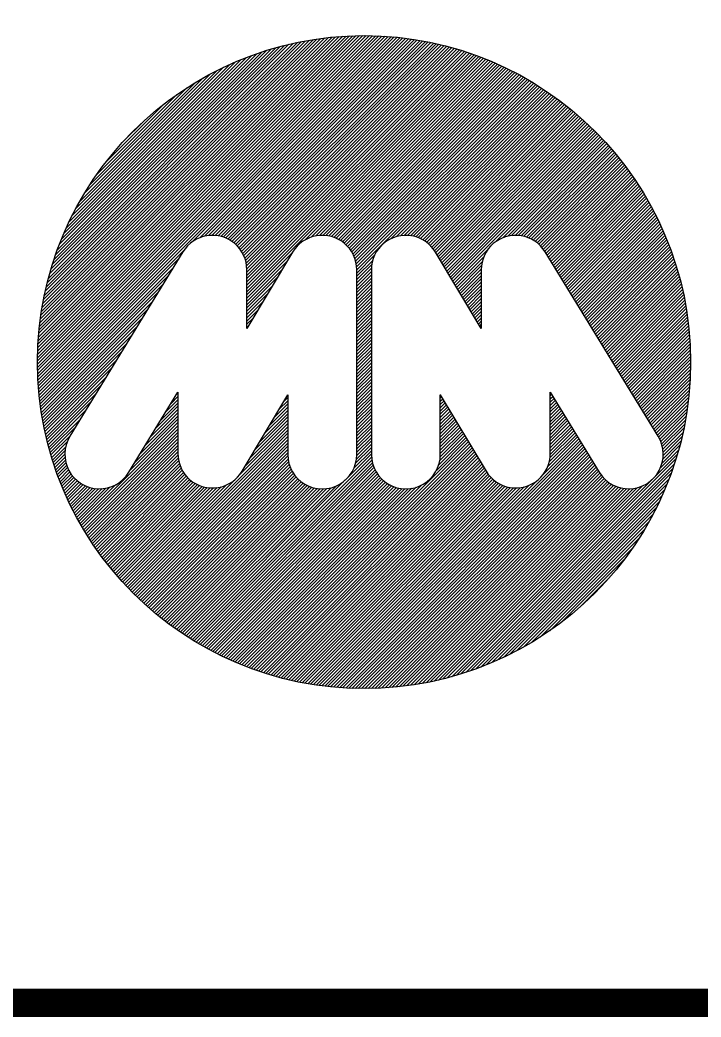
# Model space of a CAD drawing. Header units: millimetres. Extents: x 0 to 841, y 0 to 594.
# Drawn here: x 334.14 to 343.7, y 15.16 to 29.16 of the extents above; entities that cross this region are included whole.
import ezdxf

# ---------------------------------------------------------------- set-up
doc = ezdxf.new("R2010")
doc.units = ezdxf.units.MM
doc.header["$LTSCALE"] = 0.2
doc.layers.add('A1_図面枠', color=7, linetype='Continuous')
doc.layers.add('PTM', color=3, linetype='Continuous')

# ---------------------------------------------------------------- blocks, each defined once
blk = doc.blocks.new('block森村-2')
at = {"color": 0, "linetype": 'Continuous'}
for p, q in [((682.2, 896.8), (1185.5, 1400)), ((682.2, 901.7), (1180.5, 1400)), ((682.3, 906.8), (1175.5, 1400)), ((682.3, 891.8), (1190.4, 1399.9)), ((682.4, 911.9), (1170.4, 1399.9)), ((682.4, 886.9), (1195.3, 1399.8)), ((682.5, 917), (1165.2, 1399.7)), ((682.6, 882.1), (1200.1, 1399.7)), ((682.7, 922.2), (1160, 1399.5)), ((682.8, 877.3), (1204.9, 1399.5)), ((683, 872.6), (1209.7, 1399.2)), ((683, 927.4), (1154.8, 1399.2)), ((683.3, 867.9), (1214.4, 1399)), ((683.3, 932.7), (1149.5, 1398.9)), ((683.6, 863.2), (1219.1, 1398.6)), ((683.7, 938.1), (1144.1, 1398.5)), ((684, 858.6), (1223.7, 1398.3)), ((684.1, 943.6), (1138.7, 1398.1)), ((684.4, 854), (1228.3, 1397.9)), ((684.6, 949.1), (1133.2, 1397.6)), ((685.2, 954.6), (1127.6, 1397)), ((685.9, 960.3), (1122, 1396.4)), ((686.6, 966), (1116.3, 1395.6)), ((687.4, 971.8), (1110.5, 1394.8)), ((688.3, 977.7), (1104.6, 1393.9)), ((689.3, 983.6), (1098.6, 1393)), ((690.3, 989.7), (1092.6, 1391.9)), ((691.5, 995.8), (1086.4, 1390.7)), ((692.8, 1002.1), (1080.2, 1389.5)), ((920.3, 1085), (1232.8, 1397.4)), ((930.9, 1090.5), (1237.3, 1397)), ((938, 1092.7), (1241.8, 1396.4)), ((944.1, 1093.7), (1246.2, 1395.9)), ((949.4, 1094.1), (1250.6, 1395.3)), ((954.2, 1093.9), (1255, 1394.7)), ((958.7, 1093.4), (1259.3, 1394)), ((962.8, 1092.5), (1263.6, 1393.3)), ((966.7, 1091.4), (1267.9, 1392.6)), ((970.3, 1090), (1272.1, 1391.9)), ((973.7, 1088.5), (1276.3, 1391.1)), ((976.9, 1086.7), (1280.5, 1390.2)), ((694.1, 1008.4), (1073.8, 1388.1)), ((695.6, 1014.9), (1067.3, 1386.6)), ((697.2, 1021.5), (1060.7, 1385)), ((699, 1028.2), (1054, 1383.3)), ((700.8, 1035.1), (1047.2, 1381.4)), ((702.9, 1042.1), (1040.1, 1379.4)), ((705, 1049.3), (1033, 1377.2)), ((707.4, 1056.6), (1025.6, 1374.8)), ((980, 1084.8), (1284.6, 1389.4)), ((982.8, 1082.6), (1288.8, 1388.5)), ((985.5, 1080.3), (1292.8, 1387.6)), ((988.1, 1077.9), (1296.9, 1386.7)), ((990.4, 1075.2), (1300.9, 1385.7)), ((992.6, 1072.5), (1304.9, 1384.7)), ((994.7, 1069.5), (1308.9, 1383.7)), ((996.5, 1066.3), (1312.8, 1382.6)), ((998.2, 1063), (1316.7, 1381.6)), ((999.6, 1059.4), (1320.6, 1380.5)), ((1000.8, 1055.7), (1324.5, 1379.3)), ((1001.8, 1051.7), (1328.3, 1378.2)), ((1002.5, 1047.4), (1332.1, 1377)), ((1002.8, 1042.7), (1335.9, 1375.8)), ((1002.8, 1037.8), (1339.7, 1374.6)), ((710, 1064.2), (1018.1, 1372.3)), ((712.7, 1071.9), (1010.3, 1369.5)), ((715.7, 1079.9), (1002.3, 1366.5)), ((719, 1088.2), (994.1, 1363.2)), ((722.6, 1096.7), (985.5, 1359.7)), ((1002.8, 1032.8), (1343.4, 1373.3)), ((1002.8, 1027.8), (1347.1, 1372)), ((1002.8, 1022.8), (1350.8, 1370.7)), ((1002.8, 1017.8), (1354.5, 1369.4)), ((1002.8, 1012.8), (1358.1, 1368.1)), ((1002.8, 1007.8), (1361.7, 1366.7)), ((1002.8, 1002.8), (1365.3, 1365.3)), ((1092.3, 1087.2), (1368.9, 1363.9)), ((1101.3, 1091.3), (1372.4, 1362.4)), ((1108.1, 1093.1), (1375.9, 1361)), ((1113.9, 1093.9), (1379.4, 1359.5)), ((726.5, 1105.6), (976.6, 1355.8)), ((730.8, 1114.9), (967.3, 1351.4)), ((735.6, 1124.7), (957.5, 1346.7)), ((1119.1, 1094.1), (1382.9, 1358)), ((1123.8, 1093.8), (1386.4, 1356.4)), ((1128.1, 1093.2), (1389.8, 1354.9)), ((1132.2, 1092.3), (1393.2, 1353.3)), ((1136, 1091), (1396.6, 1351.7)), ((1139.5, 1089.6), (1400, 1350.1)), ((1142.9, 1088), (1403.3, 1348.5)), ((1146.1, 1086.2), (1406.7, 1346.8)), ((1149.1, 1084.2), (1410, 1345.1)), ((740.9, 1135.1), (947.2, 1341.3)), ((747, 1146.1), (936.1, 1335.2)), ((1151.9, 1082), (1413.3, 1343.4)), ((1154.5, 1079.7), (1416.5, 1341.7)), ((1157, 1077.2), (1419.8, 1340)), ((1159.3, 1074.5), (1423, 1338.2)), ((1161.4, 1071.6), (1426.2, 1336.4)), ((1163.5, 1068.7), (1429.4, 1334.6)), ((1165.2, 1065.4), (1432.6, 1332.8)), ((1166.8, 1062), (1435.7, 1331)), ((1168.2, 1058.5), (1438.9, 1329.1)), ((754, 1158.1), (924.1, 1328.2)), ((762.3, 1171.4), (910.9, 1319.9)), ((1169.3, 1054.6), (1442, 1327.2)), ((1170.2, 1050.5), (1445.1, 1325.3)), ((1170.8, 1046.1), (1448.2, 1323.4)), ((1171.1, 1041.3), (1451.2, 1321.5)), ((1223.8, 1089.1), (1454.3, 1319.5)), ((1231.9, 1092.2), (1457.3, 1317.6)), ((1238.2, 1093.6), (1460.3, 1315.6)), ((1243.8, 1094.1), (1463.2, 1313.6)), ((772.5, 1186.6), (895.6, 1309.7)), ((1248.7, 1094.1), (1466.2, 1311.5)), ((1253.3, 1093.6), (1469.2, 1309.5)), ((1257.5, 1092.9), (1472.1, 1307.4)), ((1261.5, 1091.9), (1475, 1305.3)), ((1265.2, 1090.6), (1477.9, 1303.2)), ((1268.7, 1089.1), (1480.7, 1301.1)), ((1272, 1087.4), (1483.6, 1299)), ((786.4, 1205.4), (876.8, 1295.9)), ((1275.1, 1085.5), (1486.4, 1296.8)), ((1278, 1083.4), (1489.2, 1294.7)), ((1280.8, 1081.2), (1492, 1292.5)), ((1283.4, 1078.8), (1494.8, 1290.3)), ((1285.8, 1076.2), (1497.6, 1288)), ((1288.1, 1073.5), (1500.3, 1285.8)), ((1290.1, 1070.6), (1503, 1283.5)), ((812.1, 1236.2), (846.1, 1270.1)), ((1292.1, 1067.6), (1505.8, 1281.2)), ((1293.9, 1064.4), (1508.4, 1278.9)), ((1295.8, 1061.3), (1511.1, 1276.6)), ((1297.7, 1058.2), (1513.8, 1274.3)), ((1299.5, 1055.1), (1516.4, 1271.9)), ((1301.4, 1051.9), (1519, 1269.6)), ((1303.3, 1048.8), (1521.6, 1267.2)), ((1305.1, 1045.7), (1524.2, 1264.8)), ((1307, 1042.6), (1526.8, 1262.3)), ((1308.9, 1039.5), (1529.3, 1259.9)), ((1310.7, 1036.3), (1531.9, 1257.4)), ((1312.6, 1033.2), (1534.4, 1255)), ((1314.5, 1030.1), (1536.9, 1252.5)), ((1316.3, 1027), (1539.3, 1250)), ((1318.2, 1023.8), (1541.8, 1247.4)), ((1383.1, 1083.8), (1544.2, 1244.9)), ((1394.6, 1090.3), (1546.7, 1242.3)), ((1401.9, 1092.5), (1549.1, 1239.7)), ((1408, 1093.7), (1551.5, 1237.1)), ((1413.4, 1094.1), (1553.8, 1234.5)), ((1418.2, 1093.9), (1556.2, 1231.9)), ((1422.7, 1093.5), (1558.5, 1229.2)), ((1426.9, 1092.6), (1560.9, 1226.6)), ((1430.7, 1091.5), (1563.2, 1223.9)), ((1434.4, 1090.2), (1565.4, 1221.2)), ((1437.8, 1088.6), (1567.7, 1218.5)), ((1441.1, 1086.8), (1570, 1215.7)), ((1444.2, 1084.9), (1572.2, 1213)), ((1447, 1082.8), (1574.4, 1210.2)), ((1449.7, 1080.5), (1576.6, 1207.4)), ((1452.3, 1078.1), (1578.8, 1204.6)), ((1454.6, 1075.5), (1580.9, 1201.7)), ((1456.9, 1072.7), (1583.1, 1198.9)), ((1458.9, 1069.7), (1585.2, 1196)), ((1460.8, 1066.7), (1587.3, 1193.1)), ((1462.7, 1063.6), (1589.4, 1190.2)), ((1464.6, 1060.5), (1591.4, 1187.3)), ((1466.5, 1057.4), (1593.5, 1184.4)), ((1468.4, 1054.3), (1595.5, 1181.4)), ((1470.3, 1051.2), (1597.5, 1178.4)), ((1472.2, 1048.1), (1599.5, 1175.4)), ((1474.1, 1045), (1601.5, 1172.4)), ((1476, 1041.9), (1603.5, 1169.4)), ((1477.9, 1038.8), (1605.4, 1166.3)), ((1479.8, 1035.7), (1607.3, 1163.3)), ((1481.7, 1032.7), (1609.2, 1160.2)), ((1483.6, 1029.6), (1611.1, 1157.1)), ((1485.5, 1026.5), (1612.9, 1153.9)), ((1487.4, 1023.4), (1614.8, 1150.8)), ((1489.3, 1020.3), (1616.6, 1147.6)), ((1491.2, 1017.2), (1618.4, 1144.4)), ((1493, 1014.1), (1620.2, 1141.2)), ((1494.9, 1011), (1622, 1138)), ((1496.8, 1007.9), (1623.7, 1134.8)), ((1498.7, 1004.8), (1625.4, 1131.5)), ((1500.6, 1001.7), (1627.1, 1128.2)), ((1502.5, 998.6), (1628.8, 1124.9)), ((1504.4, 995.5), (1630.5, 1121.6)), ((1506.3, 992.4), (1632.1, 1118.2)), ((1508.2, 989.3), (1633.7, 1114.9)), ((1510.1, 986.2), (1635.3, 1111.5)), ((1512, 983.1), (1636.9, 1108)), ((1513.9, 980), (1638.5, 1104.6)), ((1515.8, 977), (1640, 1101.2)), ((920.8, 1085.3), (916.3, 1081.9)), ((925.7, 1088.2), (920.8, 1085.3)), ((930.8, 1090.5), (925.7, 1088.2)), ((936.1, 1092.3), (930.8, 1090.5)), ((941.6, 1093.4), (936.1, 1092.3)), ((947.2, 1094.1), (941.6, 1093.4)), ((952.9, 1094.1), (947.2, 1094.1)), ((958.7, 1093.4), (952.9, 1094.1)), ((964.4, 1092.1), (958.7, 1093.4)), ((969.9, 1090.3), (964.4, 1092.1)), ((975.1, 1087.8), (969.9, 1090.3)), ((980, 1084.8), (975.1, 1087.8)), ((984.5, 1081.4), (980, 1084.8)), ((1088.7, 1085.1), (1084.1, 1081.7)), ((1093.5, 1088), (1088.7, 1085.1)), ((1098.6, 1090.4), (1093.5, 1088)), ((1103.9, 1092.2), (1098.6, 1090.4)), ((1109.5, 1093.4), (1103.9, 1092.2)), ((1115.1, 1094.1), (1109.5, 1093.4)), ((1120.8, 1094.1), (1115.1, 1094.1)), ((1126.6, 1093.5), (1120.8, 1094.1)), ((1132.3, 1092.3), (1126.6, 1093.5)), ((1137.9, 1090.4), (1132.3, 1092.3)), ((1143.1, 1087.9), (1137.9, 1090.4)), ((1148, 1085), (1143.1, 1087.9)), ((1152.5, 1081.5), (1148, 1085)), ((1216.4, 1085), (1211.9, 1081.5)), ((1221.3, 1087.9), (1216.4, 1085)), ((1226.6, 1090.4), (1221.3, 1087.9)), ((1232.2, 1092.3), (1226.6, 1090.4)), ((1237.9, 1093.5), (1232.2, 1092.3)), ((1243.7, 1094.1), (1237.9, 1093.5)), ((1249.4, 1094.1), (1243.7, 1094.1)), ((1255, 1093.4), (1249.4, 1094.1)), ((1260.5, 1092.2), (1255, 1093.4)), ((1265.9, 1090.4), (1260.5, 1092.2)), ((1271, 1088), (1265.9, 1090.4)), ((1275.8, 1085.1), (1271, 1088)), ((1280.3, 1081.7), (1275.8, 1085.1)), ((1384.5, 1084.8), (1380, 1081.4)), ((1389.4, 1087.8), (1384.5, 1084.8)), ((1394.6, 1090.3), (1389.4, 1087.8)), ((1400.1, 1092.1), (1394.6, 1090.3)), ((1405.8, 1093.4), (1400.1, 1092.1)), ((1411.5, 1094.1), (1405.8, 1093.4)), ((1417.2, 1094.1), (1411.5, 1094.1)), ((1422.9, 1093.4), (1417.2, 1094.1)), ((1428.4, 1092.3), (1422.9, 1093.4)), ((1433.7, 1090.5), (1428.4, 1092.3)), ((1438.8, 1088.2), (1433.7, 1090.5)), ((1443.7, 1085.3), (1438.8, 1088.2)), ((1448.2, 1081.9), (1443.7, 1085.3)), ((1517.7, 973.9), (1641.5, 1097.7)), ((1519.6, 970.8), (1643, 1094.2)), ((1521.5, 967.7), (1644.5, 1090.7)), ((1523.4, 964.6), (1645.9, 1087.1)), ((684.8, 849.4), (906.6, 1071.2)), ((905, 1068.9), (732, 786.5)), ((908.3, 1073.7), (905, 1068.9)), ((912.1, 1078.1), (908.3, 1073.7)), ((916.3, 1081.9), (912.1, 1078.1)), ((988.5, 1077.5), (984.5, 1081.4)), ((992.1, 1073.2), (988.5, 1077.5)), ((995.3, 1068.5), (992.1, 1073.2)), ((1076.2, 1073.3), (1072.9, 1068.5)), ((1080, 1077.7), (1076.2, 1073.3)), ((1084.1, 1081.7), (1080, 1077.7)), ((1156.6, 1077.6), (1152.5, 1081.5)), ((1160.3, 1073.3), (1156.6, 1077.6)), ((1163.5, 1068.7), (1160.3, 1073.3)), ((1204.2, 1073.3), (1201, 1068.7)), ((1207.8, 1077.6), (1204.2, 1073.3)), ((1211.9, 1081.5), (1207.8, 1077.6)), ((1284.5, 1077.7), (1280.3, 1081.7)), ((1288.2, 1073.3), (1284.5, 1077.7)), ((1291.5, 1068.5), (1288.2, 1073.3)), ((1320.1, 1020.7), (1371.9, 1072.5)), ((1372.3, 1073.2), (1369.2, 1068.5)), ((1375.9, 1077.5), (1372.3, 1073.2)), ((1380, 1081.4), (1375.9, 1077.5)), ((1452.4, 1078.1), (1448.2, 1081.9)), ((1456.1, 1073.7), (1452.4, 1078.1)), ((1459.5, 1068.9), (1456.1, 1073.7)), ((1632.4, 786.5), (1459.5, 1068.9)), ((1525.3, 961.5), (1647.3, 1083.6)), ((1527.2, 958.4), (1648.7, 1080)), ((1529, 955.3), (1650.1, 1076.4)), ((1530.9, 952.2), (1651.5, 1072.7)), ((1532.8, 949.1), (1652.8, 1069.1)), ((685.3, 844.9), (898.2, 1057.9)), ((997.9, 1063.6), (995.3, 1068.5)), ((1000, 1058.3), (997.9, 1063.6)), ((1001.6, 1052.8), (1000, 1058.3)), ((1072.9, 1068.5), (1002.8, 951.3)), ((1002.8, 997.8), (1072.1, 1067.1)), ((1002.8, 992.9), (1064.7, 1054.7)), ((1166.1, 1063.7), (1163.5, 1068.7)), ((1168.2, 1058.4), (1166.1, 1063.7)), ((1169.8, 1052.9), (1168.2, 1058.4)), ((1171.1, 1036.4), (1198.3, 1063.6)), ((1171.1, 1031.4), (1195.5, 1055.8)), ((1196.2, 1058.4), (1194.7, 1052.9)), ((1198.4, 1063.7), (1196.2, 1058.4)), ((1201, 1068.7), (1198.4, 1063.7)), ((1361.6, 951.3), (1291.5, 1068.5)), ((1322, 1017.6), (1365.6, 1061.3)), ((1323.8, 1014.5), (1363.2, 1053.8)), ((1364.4, 1058.3), (1362.9, 1052.8)), ((1366.5, 1063.6), (1364.4, 1058.3)), ((1369.2, 1068.5), (1366.5, 1063.6)), ((1534.7, 946), (1654.1, 1065.4)), ((1536.6, 942.9), (1655.4, 1061.7)), ((1538.5, 939.8), (1656.6, 1057.9)), ((1540.4, 936.7), (1657.9, 1054.2)), ((685.8, 840.4), (890.3, 1045)), ((1002.5, 1047.2), (1001.6, 1052.8)), ((1002.8, 1041.3), (1002.5, 1047.2)), ((1002.8, 987.9), (1057.3, 1042.3)), ((1002.8, 951.3), (1002.8, 1041.3)), ((1170.7, 1047.2), (1169.8, 1052.9)), ((1171.1, 1041.4), (1170.7, 1047.2)), ((1171.1, 1026.4), (1194.1, 1049.4)), ((1171.1, 1021.4), (1193.5, 1043.9)), ((1171.1, 758.6), (1171.1, 1041.4)), ((1171.1, 1016.4), (1193.4, 1038.7)), ((1193.7, 1047.2), (1193.4, 1041.4)), ((1193.4, 1041.4), (1193.4, 758.6)), ((1194.7, 1052.9), (1193.7, 1047.2)), ((1325.7, 1011.4), (1362, 1047.7)), ((1327.6, 1008.2), (1361.7, 1042.4)), ((1361.9, 1047.2), (1361.6, 1041.3)), ((1361.6, 1041.3), (1361.6, 951.3)), ((1362.9, 1052.8), (1361.9, 1047.2)), ((1542.3, 933.6), (1659.1, 1050.4)), ((1544.2, 930.5), (1660.3, 1046.6)), ((1546.1, 927.4), (1661.4, 1042.8)), ((1548, 924.4), (1662.6, 1038.9)), ((686.3, 836), (882.5, 1032.1)), ((1002.8, 982.9), (1049.9, 1029.9)), ((1171.1, 1011.4), (1193.4, 1033.7)), ((1171.1, 1006.4), (1193.4, 1028.7)), ((1171.1, 1001.4), (1193.4, 1023.8)), ((1329.4, 1005.1), (1361.6, 1037.3)), ((1331.3, 1002), (1361.6, 1032.3)), ((1333.2, 998.9), (1361.6, 1027.3)), ((1549.9, 921.3), (1663.7, 1035)), ((1551.8, 918.2), (1664.7, 1031.1)), ((1553.7, 915.1), (1665.8, 1027.2)), ((1555.6, 912), (1666.8, 1023.2)), ((686.9, 831.6), (874.6, 1019.2)), ((1002.8, 977.9), (1042.4, 1017.5)), ((1171.1, 996.4), (1193.4, 1018.8)), ((1171.1, 991.5), (1193.4, 1013.8)), ((1171.1, 986.5), (1193.4, 1008.8)), ((1335, 995.8), (1361.6, 1022.3)), ((1336.9, 992.6), (1361.6, 1017.4)), ((1338.8, 989.5), (1361.6, 1012.4)), ((1557.5, 908.9), (1667.8, 1019.2)), ((1559.4, 905.8), (1668.8, 1015.2)), ((1561.3, 902.7), (1669.7, 1011.2)), ((687.6, 827.2), (866.7, 1006.4)), ((688.2, 822.9), (858.8, 993.5)), ((1002.8, 972.9), (1035, 1005.1)), ((1002.8, 967.9), (1027.6, 992.7)), ((1171.1, 981.5), (1193.4, 1003.8)), ((1171.1, 976.5), (1193.4, 998.8)), ((1171.1, 971.5), (1193.4, 993.8)), ((1340.6, 986.4), (1361.6, 1007.4)), ((1342.5, 983.3), (1361.6, 1002.4)), ((1344.4, 980.1), (1361.6, 997.4)), ((1563.2, 899.6), (1670.6, 1007.1)), ((1565.1, 896.5), (1671.5, 1003)), ((1566.9, 893.4), (1672.4, 998.8)), ((1568.8, 890.3), (1673.2, 994.7)), ((688.9, 818.6), (850.9, 980.6)), ((1002.8, 962.9), (1020.2, 980.3)), ((1171.1, 966.5), (1193.4, 988.8)), ((1171.1, 961.5), (1193.4, 983.8)), ((1171.1, 956.5), (1193.4, 978.9)), ((1346.2, 977), (1361.6, 992.4)), ((1348.1, 973.9), (1361.6, 987.4)), ((1350, 970.8), (1361.6, 982.4)), ((1351.8, 967.7), (1361.6, 977.4)), ((1570.7, 887.2), (1674, 990.5)), ((1572.6, 884.1), (1674.7, 986.2)), ((1574.5, 881), (1675.5, 982)), ((1576.4, 877.9), (1676.2, 977.7)), ((689.6, 814.3), (843, 967.8)), ((1002.8, 957.9), (1012.8, 967.8)), ((1171.1, 951.5), (1193.4, 973.9)), ((1171.1, 946.6), (1193.4, 968.9)), ((1171.1, 941.6), (1193.4, 963.9)), ((1353.7, 964.5), (1361.6, 972.5)), ((1355.6, 961.4), (1361.6, 967.5)), ((1357.4, 958.3), (1361.6, 962.5)), ((1578.3, 874.8), (1676.8, 973.4)), ((1580.2, 871.8), (1677.5, 969)), ((1582.1, 868.7), (1678, 964.6)), ((690.4, 810.1), (835.2, 954.9)), ((1002.8, 952.9), (1005.3, 955.4)), ((1171.1, 936.6), (1193.4, 958.9)), ((1171.1, 931.6), (1193.4, 953.9)), ((1171.1, 926.6), (1193.4, 948.9)), ((1359.3, 955.2), (1361.6, 957.5)), ((1361.2, 952), (1361.6, 952.5)), ((1584, 865.6), (1678.6, 960.2)), ((1585.9, 862.5), (1679.1, 955.7)), ((1587.8, 859.4), (1679.6, 951.2)), ((1589.7, 856.3), (1680.1, 946.7)), ((691.2, 805.9), (827.3, 942)), ((1171.1, 921.6), (1193.4, 943.9)), ((1171.1, 916.6), (1193.4, 938.9)), ((1171.1, 911.6), (1193.4, 934)), ((1591.6, 853.2), (1680.5, 942.1)), ((1593.5, 850.1), (1680.8, 937.5)), ((1595.4, 847), (1681.2, 932.8)), ((692, 801.7), (819.4, 929.1)), ((692.8, 797.6), (811.5, 916.3)), ((1171.1, 906.6), (1193.4, 929)), ((1171.1, 901.7), (1193.4, 924)), ((1171.1, 896.7), (1193.4, 919)), ((1597.3, 843.9), (1681.4, 928.1)), ((1599.2, 840.8), (1681.7, 923.3)), ((1601.1, 837.7), (1681.9, 918.6)), ((693.7, 793.5), (803.6, 903.4)), ((1171.1, 891.7), (1193.4, 914)), ((1171.1, 886.7), (1193.4, 909)), ((1171.1, 881.7), (1193.4, 904)), ((1602.9, 834.6), (1682, 913.7)), ((1604.8, 831.5), (1682.2, 908.8)), ((1606.7, 828.4), (1682.2, 903.9)), ((694.6, 789.4), (795.7, 890.5)), ((1171.1, 876.7), (1193.4, 899)), ((1171.1, 871.7), (1193.4, 894)), ((1171.1, 866.7), (1193.4, 889.1)), ((1608.6, 825.3), (1682.2, 898.9)), ((1610.5, 822.2), (1682.2, 893.9)), ((1612.4, 819.2), (1682.1, 888.8)), ((695.6, 785.3), (787.9, 877.7)), ((1171.1, 861.7), (1193.4, 884.1)), ((1171.1, 856.8), (1193.4, 879.1)), ((1171.1, 851.8), (1193.4, 874.1)), ((1614.3, 816.1), (1682, 883.7)), ((1616.2, 813), (1681.8, 878.5)), ((1618.1, 809.9), (1681.5, 873.3)), ((696.5, 781.3), (780, 864.8)), ((1171.1, 846.8), (1193.4, 869.1)), ((1171.1, 841.8), (1193.4, 864.1)), ((1171.1, 836.8), (1193.4, 859.1)), ((1620, 806.8), (1681.2, 868)), ((1621.9, 803.7), (1680.8, 862.6)), ((1623.8, 800.6), (1680.4, 857.2)), ((697.5, 777.3), (772.1, 851.9)), ((822.1, 731.3), (897.2, 853.9)), ((878.9, 824), (897.2, 842.3)), ((886.7, 836.8), (897.2, 847.3)), ((894.6, 849.7), (897.2, 852.3)), ((897.2, 853.9), (897.2, 760)), ((995.4, 732.9), (1065.4, 850.1)), ((1051.8, 827.2), (1065.4, 840.9)), ((1059.2, 839.7), (1065.4, 845.9)), ((1065.4, 850.1), (1065.4, 758.6)), ((1171.1, 831.8), (1193.4, 854.1)), ((1171.1, 826.8), (1193.4, 849.1)), ((1171.1, 821.8), (1193.4, 844.2)), ((1299, 758.6), (1299, 850.1)), ((1299, 850.1), (1369.1, 732.9)), ((1299, 850), (1299.1, 850)), ((1299, 845), (1300.9, 846.9)), ((1299, 840), (1302.8, 843.8)), ((1299, 835), (1304.7, 840.7)), ((1467.3, 760), (1467.3, 853.9)), ((1467.3, 853.9), (1542.4, 731.3)), ((1467.3, 853.6), (1467.4, 853.7)), ((1467.3, 848.6), (1469.3, 850.6)), ((1467.3, 843.6), (1471.2, 847.5)), ((1467.3, 838.6), (1473.1, 844.4)), ((1467.3, 833.6), (1475, 841.3)), ((1625.7, 797.5), (1679.9, 851.7)), ((1627.6, 794.4), (1679.3, 846.1)), ((1629.5, 791.3), (1678.7, 840.5)), ((698.5, 773.4), (764.2, 839)), ((699.6, 769.4), (756.3, 826.2)), ((855.2, 785.4), (897.2, 827.4)), ((863.1, 798.2), (897.2, 832.3)), ((871, 811.1), (897.2, 837.3)), ((1029.5, 790), (1065.4, 826)), ((1036.9, 802.4), (1065.4, 830.9)), ((1044.3, 814.8), (1065.4, 835.9)), ((1171.1, 816.8), (1193.4, 839.2)), ((1171.1, 811.9), (1193.4, 834.2)), ((1171.1, 806.9), (1193.4, 829.2)), ((1299, 830.1), (1306.5, 837.6)), ((1299, 825.1), (1308.4, 834.4)), ((1299, 820.1), (1310.3, 831.3)), ((1299, 815.1), (1312.1, 828.2)), ((1299, 810.1), (1314, 825.1)), ((1467.3, 828.6), (1476.9, 838.2)), ((1467.3, 823.7), (1478.8, 835.2)), ((1467.3, 818.7), (1480.6, 832.1)), ((1467.3, 813.7), (1482.5, 829)), ((1467.3, 808.7), (1484.4, 825.9)), ((1631.4, 788.2), (1678, 834.8)), ((1633.2, 785), (1677.2, 829)), ((700.7, 765.5), (748.5, 813.3)), ((831.6, 746.7), (897.2, 812.4)), ((839.5, 759.6), (897.2, 817.4)), ((847.3, 772.5), (897.2, 822.4)), ((1007.2, 752.8), (1065.4, 811)), ((1014.7, 765.2), (1065.4, 816)), ((1022.1, 777.6), (1065.4, 821)), ((1171.1, 801.9), (1193.4, 824.2)), ((1171.1, 796.9), (1193.4, 819.2)), ((1171.1, 791.9), (1193.4, 814.2)), ((1171.1, 786.9), (1193.4, 809.2)), ((1299, 805.1), (1315.9, 821.9)), ((1299, 800.1), (1317.7, 818.8)), ((1299, 795.1), (1319.6, 815.7)), ((1299, 790.1), (1321.5, 812.6)), ((1299, 785.2), (1323.3, 809.5)), ((1467.3, 803.7), (1486.3, 822.8)), ((1467.3, 798.7), (1488.2, 819.7)), ((1467.3, 793.7), (1490.1, 816.6)), ((1467.3, 788.7), (1492, 813.5)), ((1467.3, 783.7), (1493.9, 810.4)), ((1634.9, 781.8), (1676.3, 823.2)), ((1636.4, 778.3), (1675.3, 817.2)), ((1637.8, 774.6), (1674.3, 811.2)), ((701.8, 761.6), (740.6, 800.4)), ((747.6, 652.8), (897.2, 802.4)), ((749.4, 649.6), (897.2, 797.4)), ((822.3, 552.9), (1065.4, 796)), ((823.7, 733.9), (897.2, 807.4)), ((989.6, 725.2), (1065.4, 801)), ((999.8, 740.4), (1065.4, 806)), ((1171.1, 781.9), (1193.4, 804.2)), ((1171.1, 776.9), (1193.4, 799.2)), ((1171.1, 771.9), (1193.4, 794.3)), ((1299, 780.2), (1325.2, 806.3)), ((1299, 775.2), (1327.1, 803.2)), ((1299, 770.2), (1328.9, 800.1)), ((1299, 765.2), (1330.8, 797)), ((1467.2, 758.7), (1503.4, 794.9)), ((1467.3, 778.8), (1495.8, 807.3)), ((1467.3, 773.8), (1497.7, 804.2)), ((1467.3, 768.8), (1499.6, 801.1)), ((1467.3, 763.8), (1501.5, 798)), ((1638.8, 770.7), (1673.1, 805)), ((1639.7, 766.6), (1671.9, 798.8)), ((702.9, 757.8), (732.7, 787.6)), ((728.7, 780.1), (726.3, 773.5)), ((732, 786.5), (728.7, 780.1)), ((751.3, 646.5), (897.2, 792.4)), ((753.1, 643.4), (897.2, 787.4)), ((755, 640.2), (897.2, 782.4)), ((824.8, 550.4), (1065.4, 791)), ((827.3, 547.9), (1065.4, 786)), ((829.8, 545.4), (1065.4, 781.1)), ((1135.6, 402.2), (1512.9, 779.5)), ((1171, 756.9), (1193.4, 779.3)), ((1171.1, 767), (1193.4, 789.3)), ((1171.1, 762), (1193.4, 784.3)), ((1292.9, 734.1), (1340.1, 781.4)), ((1296.5, 742.7), (1338.3, 784.5)), ((1298.1, 749.3), (1336.4, 787.6)), ((1298.8, 755), (1334.5, 790.7)), ((1299, 760.2), (1332.7, 793.8)), ((1456.5, 728.1), (1511, 782.6)), ((1463.1, 739.7), (1509.1, 785.6)), ((1465.6, 747.2), (1507.2, 788.7)), ((1466.8, 753.4), (1505.3, 791.8)), ((1635.8, 780.1), (1632.4, 786.5)), ((1638.2, 773.5), (1635.8, 780.1)), ((1639.6, 751.6), (1667.5, 779.4)), ((1640, 762), (1670.5, 792.4)), ((1640.1, 757), (1669.1, 786)), ((704.1, 753.9), (727.8, 777.7)), ((705.2, 750.1), (725.7, 770.5)), ((706.4, 746.3), (724.6, 764.5)), ((724.8, 766.8), (724.3, 760)), ((726.3, 773.5), (724.8, 766.8)), ((756.9, 637.2), (897.2, 777.5)), ((758.8, 634.1), (897.2, 772.5)), ((760.8, 631), (897.2, 767.5)), ((832.3, 542.9), (1065.4, 776.1)), ((834.8, 540.4), (1065.4, 771.1)), ((837.3, 538), (1065.4, 766.1)), ((998.7, 434.9), (1342, 778.2)), ((1002.3, 433.5), (1343.9, 775.1)), ((1005.9, 432.1), (1345.7, 772)), ((1009.5, 430.8), (1347.6, 768.9)), ((1013.2, 429.4), (1349.5, 765.7)), ((1140.2, 401.8), (1514.8, 776.4)), ((1144.8, 401.4), (1516.7, 773.3)), ((1149.4, 401.1), (1518.5, 770.2)), ((1154.1, 400.8), (1520.4, 767.1)), ((1158.9, 400.5), (1522.3, 764)), ((1166.7, 737.6), (1193.4, 764.3)), ((1169.3, 745.2), (1193.4, 769.3)), ((1170.6, 751.5), (1193.4, 774.3)), ((1635.6, 737.6), (1663.9, 765.9)), ((1639.6, 766.8), (1638.2, 773.5)), ((1638.4, 745.3), (1665.8, 772.7)), ((1640.2, 760), (1639.6, 766.8)), ((707.7, 742.6), (724.3, 759.2)), ((708.9, 738.8), (724.5, 754.4)), ((710.2, 735.1), (725.1, 750)), ((724.3, 760), (724.6, 753.2)), ((724.6, 753.2), (725.7, 746.5)), ((762.7, 628), (897.2, 762.5)), ((764.7, 625), (897.3, 757.6)), ((766.7, 622), (897.7, 753)), ((768.7, 619), (898.4, 748.8)), ((839.9, 535.6), (1065.4, 761.1)), ((842.5, 533.2), (1065.6, 756.3)), ((845.1, 530.8), (1065.9, 751.6)), ((897.2, 760), (897.5, 754.2)), ((897.5, 754.2), (898.5, 748.5)), ((898.5, 748.5), (900, 743)), ((915.9, 476.8), (1193.7, 754.6)), ((919, 474.9), (1194.2, 750.1)), ((1016.9, 428.1), (1351.3, 762.6)), ((1020.6, 426.9), (1353.2, 759.5)), ((1024.3, 425.6), (1355.1, 756.4)), ((1028.1, 424.4), (1356.9, 753.3)), ((1031.8, 423.2), (1358.8, 750.1)), ((1065.4, 758.6), (1065.9, 751.5)), ((1065.9, 751.5), (1067.3, 744.6)), ((1157.4, 723.4), (1193.4, 759.3)), ((1163.7, 400.3), (1524.2, 760.9)), ((1168.5, 400.2), (1526.1, 757.8)), ((1169.2, 744.6), (1170.6, 751.5)), ((1170.6, 751.5), (1171.1, 758.6)), ((1173.4, 400.1), (1528, 754.7)), ((1178.3, 400), (1529.9, 751.6)), ((1183.3, 400), (1531.8, 748.5)), ((1193.4, 758.6), (1193.9, 751.5)), ((1193.9, 751.5), (1195.3, 744.6)), ((1297.1, 744.6), (1298.6, 751.5)), ((1298.6, 751.5), (1299, 758.6)), ((1330.5, 422.5), (1659.7, 751.7)), ((1464.4, 743), (1466, 748.5)), ((1466, 748.5), (1466.9, 754.2)), ((1466.9, 754.2), (1467.3, 760)), ((1626.7, 723.7), (1661.9, 758.9)), ((1638.8, 746.5), (1639.9, 753.2)), ((1639.9, 753.2), (1640.2, 760)), ((711.5, 731.4), (725.9, 745.9)), ((712.8, 727.8), (727.1, 742.1)), ((714.2, 724.1), (728.5, 738.4)), ((715.6, 720.5), (730, 735)), ((725.7, 746.5), (727.7, 740.1)), ((727.7, 740.1), (730.5, 733.9)), ((730.5, 733.9), (734.1, 728.1)), ((770.7, 616), (899.5, 744.8)), ((772.7, 613.1), (900.8, 741.1)), ((774.8, 610.2), (902.2, 737.6)), ((776.9, 607.3), (904, 734.3)), ((847.7, 528.4), (1066.8, 747.4)), ((850.3, 526), (1067.7, 743.4)), ((853, 523.7), (1069, 739.7)), ((855.7, 521.4), (1070.5, 736.2)), ((858.4, 519.1), (1072.2, 732.9)), ((900, 743), (902.2, 737.7)), ((902.2, 737.7), (904.8, 732.7)), ((922.1, 473), (1195, 746)), ((925.2, 471.1), (1196.1, 742.1)), ((928.3, 469.3), (1197.4, 738.4)), ((931.4, 467.4), (1199.1, 735.1)), ((992.1, 728.1), (995.4, 732.9)), ((1035.6, 422), (1360.7, 747)), ((1039.5, 420.8), (1362.5, 743.9)), ((1043.3, 419.7), (1364.4, 740.8)), ((1047.2, 418.6), (1366.3, 737.7)), ((1051.1, 417.5), (1368.1, 734.5)), ((1067.3, 744.6), (1069.6, 738.1)), ((1069.6, 738.1), (1072.7, 732)), ((1163.9, 732), (1166.9, 738.1)), ((1166.9, 738.1), (1169.2, 744.6)), ((1188.3, 400), (1533.7, 745.4)), ((1193.4, 400.1), (1535.6, 742.3)), ((1195.3, 744.6), (1197.5, 738.1)), ((1197.5, 738.1), (1200.6, 732)), ((1198.5, 400.3), (1537.5, 739.2)), ((1203.7, 400.5), (1539.4, 736.1)), ((1209, 400.7), (1541.3, 733.1)), ((1291.8, 732), (1294.9, 738.1)), ((1294.9, 738.1), (1297.1, 744.6)), ((1337.8, 424.8), (1657.4, 744.4)), ((1345.3, 427.4), (1654.9, 736.9)), ((1369.1, 732.9), (1372.4, 728.1)), ((1459.6, 732.7), (1462.3, 737.7)), ((1462.3, 737.7), (1464.4, 743)), ((1630.3, 728.1), (1634, 733.9)), ((1634, 733.9), (1636.8, 740.1)), ((1636.8, 740.1), (1638.8, 746.5)), ((717, 716.9), (731.8, 731.8)), ((718.4, 713.4), (733.7, 728.7)), ((719.8, 709.8), (735.9, 725.9)), ((721.3, 706.3), (738.2, 723.2)), ((722.8, 702.8), (740.7, 720.7)), ((724.3, 699.3), (743.3, 718.3)), ((734.1, 728.1), (738.5, 722.8)), ((738.5, 722.8), (743.6, 718)), ((743.6, 718), (749.5, 713.8)), ((779, 604.4), (905.8, 731.2)), ((781.1, 601.5), (907.9, 728.2)), ((783.3, 598.6), (910.1, 725.5)), ((785.4, 595.8), (912.5, 722.9)), ((787.6, 593), (915.1, 720.5)), ((789.8, 590.2), (917.8, 718.3)), ((807.8, 715.9), (813.2, 720.3)), ((813.2, 720.3), (818, 725.4)), ((818, 725.4), (822.1, 731.3)), ((819.9, 555.5), (984.2, 719.7)), ((861.1, 516.8), (1074.1, 729.8)), ((863.8, 514.5), (1076.1, 726.9)), ((866.5, 512.3), (1078.4, 724.2)), ((869.3, 510.1), (1080.7, 721.5)), ((872.1, 507.8), (1083.4, 719.1)), ((904.8, 732.7), (908, 728)), ((908, 728), (911.6, 723.7)), ((911.6, 723.7), (915.7, 719.9)), ((912.8, 478.8), (1153.5, 719.5)), ((915.7, 719.9), (920.2, 716.4)), ((934.6, 465.6), (1200.8, 731.8)), ((937.8, 463.8), (1202.8, 728.8)), ((941, 462), (1204.8, 725.9)), ((944.2, 460.3), (1207.2, 723.2)), ((947.5, 458.5), (1209.6, 720.7)), ((950.7, 456.8), (1212.2, 718.3)), ((979.6, 716.3), (984.2, 719.7)), ((984.2, 719.7), (988.3, 723.6)), ((988.3, 723.6), (992.1, 728.1)), ((1055.1, 416.4), (1370.1, 731.5)), ((1059, 415.4), (1372.1, 728.5)), ((1063, 414.4), (1374.3, 725.8)), ((1067, 413.5), (1376.7, 723.1)), ((1071.1, 412.5), (1379.3, 720.7)), ((1072.7, 732), (1076.4, 726.4)), ((1075.2, 411.6), (1382, 718.4)), ((1076.4, 726.4), (1080.9, 721.3)), ((1080.9, 721.3), (1086, 716.8)), ((1131, 402.6), (1446.8, 718.4)), ((1150.5, 716.8), (1155.6, 721.3)), ((1155.6, 721.3), (1160.1, 726.4)), ((1160.1, 726.4), (1163.9, 732)), ((1200.6, 732), (1204.4, 726.4)), ((1204.4, 726.4), (1208.9, 721.3)), ((1208.9, 721.3), (1213.9, 716.8)), ((1214.3, 401), (1543.3, 730)), ((1219.6, 401.4), (1545.3, 727.1)), ((1225, 401.8), (1547.5, 724.3)), ((1230.5, 402.3), (1550, 721.8)), ((1236.1, 402.9), (1552.5, 719.3)), ((1278.5, 716.8), (1283.6, 721.3)), ((1283.6, 721.3), (1288, 726.4)), ((1288, 726.4), (1291.8, 732)), ((1323.4, 420.3), (1623.6, 720.6)), ((1353.1, 430.1), (1652.1, 729.2)), ((1361, 433.1), (1649.2, 721.2)), ((1372.4, 728.1), (1376.1, 723.6)), ((1376.1, 723.6), (1380.3, 719.7)), ((1380.3, 719.7), (1384.8, 716.3)), ((1444.2, 716.4), (1448.7, 719.9)), ((1448.7, 719.9), (1452.8, 723.7)), ((1452.8, 723.7), (1456.5, 728)), ((1456.5, 728), (1459.6, 732.7)), ((1542.4, 731.3), (1546.5, 725.4)), ((1546.5, 725.4), (1551.3, 720.3)), ((1551.3, 720.3), (1556.6, 715.9)), ((1615, 713.8), (1620.8, 718)), ((1620.8, 718), (1626, 722.8)), ((1626, 722.8), (1630.3, 728.1)), ((725.8, 695.9), (746.2, 716.2)), ((727.4, 692.4), (749.1, 714.1)), ((728.9, 689), (752.3, 712.4)), ((730.5, 685.6), (755.6, 710.7)), ((732.1, 682.2), (759.2, 709.3)), ((733.8, 678.9), (762.9, 708)), ((735.4, 675.6), (767, 707.1)), ((737.1, 672.2), (771.3, 706.5)), ((738.8, 669), (775.9, 706.1)), ((740.5, 665.7), (781.2, 706.3)), ((742.3, 662.4), (786.9, 707.1)), ((744, 659.2), (793.7, 708.9)), ((745.8, 656), (802.3, 712.5)), ((749.5, 713.8), (755.9, 710.5)), ((755.9, 710.5), (762.4, 708.1)), ((762.4, 708.1), (769.2, 706.7)), ((769.2, 706.7), (776, 706.1)), ((776, 706.1), (782.8, 706.4)), ((782.8, 706.4), (789.4, 707.5)), ((789.4, 707.5), (795.9, 709.5)), ((792, 587.4), (920.7, 716.1)), ((794.2, 584.7), (923.8, 714.3)), ((795.9, 709.5), (802, 712.3)), ((796.5, 581.9), (927.1, 712.5)), ((798.7, 579.2), (930.5, 711)), ((801, 576.5), (934.2, 709.7)), ((802, 712.3), (807.8, 715.9)), ((803.3, 573.8), (938.2, 708.6)), ((805.6, 571.1), (942.3, 707.8)), ((808, 568.5), (946.8, 707.3)), ((810.3, 565.8), (951.8, 707.3)), ((812.7, 563.2), (957.2, 707.8)), ((815.1, 560.6), (963.4, 709)), ((817.5, 558), (971.1, 711.7)), ((874.9, 505.6), (1086, 716.8)), ((877.7, 503.5), (1089, 714.8)), ((880.5, 501.3), (1092, 712.8)), ((883.3, 499.2), (1095.3, 711.2)), ((886.2, 497.1), (1098.8, 709.6)), ((889.1, 494.9), (1102.5, 708.3)), ((892, 492.9), (1106.4, 707.3)), ((894.9, 490.8), (1110.5, 706.4)), ((897.9, 488.7), (1115.1, 706)), ((900.8, 486.7), (1120, 705.9)), ((903.8, 484.7), (1125.4, 706.3)), ((906.8, 482.7), (1131.7, 707.6)), ((909.8, 480.7), (1139.3, 710.2)), ((920.2, 716.4), (925.1, 713.4)), ((925.1, 713.4), (930.4, 711)), ((930.4, 711), (936, 709.1)), ((936, 709.1), (941.7, 707.9)), ((941.7, 707.9), (947.5, 707.3)), ((947.5, 707.3), (953.2, 707.3)), ((953.2, 707.3), (958.8, 708)), ((954, 455.1), (1215, 716.1)), ((957.3, 453.4), (1218, 714.1)), ((958.8, 708), (964.3, 709.2)), ((960.7, 451.8), (1221.1, 712.2)), ((964, 450.1), (1224.5, 710.6)), ((964.3, 709.2), (969.7, 711)), ((967.4, 448.5), (1228, 709.2)), ((969.7, 711), (974.8, 713.4)), ((970.8, 446.9), (1231.7, 707.9)), ((974.2, 445.3), (1235.8, 707)), ((974.8, 713.4), (979.6, 716.3)), ((977.6, 443.8), (1240.1, 706.2)), ((981.1, 442.2), (1244.7, 705.9)), ((984.6, 440.7), (1249.9, 706.1)), ((988.1, 439.2), (1255.6, 706.8)), ((991.6, 437.8), (1262.2, 708.4)), ((995.1, 436.3), (1270.8, 712)), ((1079.3, 410.7), (1384.8, 716.3)), ((1083.4, 409.9), (1387.9, 714.4)), ((1086, 716.8), (1091.6, 713)), ((1087.6, 409), (1391.2, 712.7)), ((1091.6, 713), (1097.7, 710)), ((1091.8, 408.3), (1394.6, 711.1)), ((1096, 407.5), (1398.3, 709.8)), ((1097.7, 710), (1104.2, 707.7)), ((1100.3, 406.8), (1402.2, 708.7)), ((1104.2, 707.7), (1111.1, 706.3)), ((1104.6, 406.1), (1406.3, 707.9)), ((1108.9, 405.4), (1410.8, 707.4)), ((1111.1, 706.3), (1118.3, 705.8)), ((1113.2, 404.8), (1415.7, 707.3)), ((1117.6, 404.2), (1421.1, 707.7)), ((1118.3, 705.8), (1125.4, 706.3)), ((1122.1, 403.6), (1427.3, 708.9)), ((1125.4, 706.3), (1132.3, 707.7)), ((1126.5, 403.1), (1434.7, 711.3)), ((1132.3, 707.7), (1138.8, 710)), ((1138.8, 710), (1144.9, 713)), ((1144.9, 713), (1150.5, 716.8)), ((1213.9, 716.8), (1219.6, 713)), ((1219.6, 713), (1225.7, 710)), ((1225.7, 710), (1232.2, 707.7)), ((1232.2, 707.7), (1239, 706.3)), ((1239, 706.3), (1246.2, 705.8)), ((1241.7, 403.6), (1555.2, 717.1)), ((1246.2, 705.8), (1253.4, 706.3)), ((1247.4, 404.3), (1558.2, 715)), ((1253.2, 405.1), (1561.2, 713.1)), ((1253.4, 706.3), (1260.3, 707.7)), ((1259.1, 405.9), (1564.5, 711.4)), ((1260.3, 707.7), (1266.8, 710)), ((1265, 406.9), (1568, 709.8)), ((1266.8, 710), (1272.9, 713)), ((1271.1, 408), (1571.7, 708.6)), ((1272.9, 713), (1278.5, 716.8)), ((1277.2, 409.1), (1575.6, 707.5)), ((1283.4, 410.3), (1579.8, 706.7)), ((1289.8, 411.7), (1584.3, 706.3)), ((1296.2, 413.2), (1589.2, 706.1)), ((1302.8, 414.8), (1594.7, 706.6)), ((1309.5, 416.5), (1600.9, 707.9)), ((1316.4, 418.3), (1608.5, 710.5)), ((1369.3, 436.3), (1645.9, 713)), ((1377.8, 439.8), (1642.4, 704.5)), ((1384.8, 716.3), (1389.7, 713.4)), ((1389.7, 713.4), (1394.8, 711)), ((1394.8, 711), (1400.1, 709.2)), ((1400.1, 709.2), (1405.6, 708)), ((1405.6, 708), (1411.3, 707.3)), ((1411.3, 707.3), (1417, 707.3)), ((1417, 707.3), (1422.7, 707.9)), ((1422.7, 707.9), (1428.5, 709.1)), ((1428.5, 709.1), (1434.1, 711)), ((1434.1, 711), (1439.3, 713.4)), ((1439.3, 713.4), (1444.2, 716.4)), ((1556.6, 715.9), (1562.4, 712.3)), ((1562.4, 712.3), (1568.6, 709.5)), ((1568.6, 709.5), (1575.1, 707.5)), ((1575.1, 707.5), (1581.7, 706.4)), ((1581.7, 706.4), (1588.5, 706.1)), ((1588.5, 706.1), (1595.3, 706.7)), ((1595.3, 706.7), (1602, 708.1)), ((1602, 708.1), (1608.6, 710.5)), ((1608.6, 710.5), (1615, 713.8)), ((1386.6, 443.7), (1638.6, 695.6)), ((1395.9, 447.9), (1634.3, 686.4)), ((1405.6, 452.6), (1629.6, 676.7)), ((1415.8, 457.9), (1624.3, 666.4)), ((1426.8, 463.9), (1618.4, 655.5)), ((1438.6, 470.7), (1611.5, 643.6)), ((1451.7, 478.8), (1603.4, 630.5)), ((1466.6, 488.7), (1593.5, 615.6)), ((1484.7, 501.9), (1580.3, 597.5)), ((1512, 524.2), (1558.1, 570.2))]:
    blk.add_line(p, q, dxfattribs=at)
blk.add_circle((1182.2, 900), 500, dxfattribs=at)

msp = doc.modelspace()

# ---------------------------------------------------------------- linework, layer by layer
at = {"layer": 'A1_図面枠', "linetype": 'ByBlock', "lineweight": -2, "const_width": 0.4}
msp.add_lwpolyline([(24.74, 578.862), (816.26, 578.862), (816.26, 15.362), (24.74, 15.362)], close=True, dxfattribs=at)

# ---------------------------------------------------------------- block references
at = {"layer": 'PTM', "linetype": 'ByBlock', "lineweight": -2, "xscale": 0.009166666250000002, "yscale": 0.009166666250000002, "zscale": 0.009166666250000002}
msp.add_blockref('block森村-2', (328.132, 16.105), dxfattribs=at)

doc.saveas('drawing.dxf')
